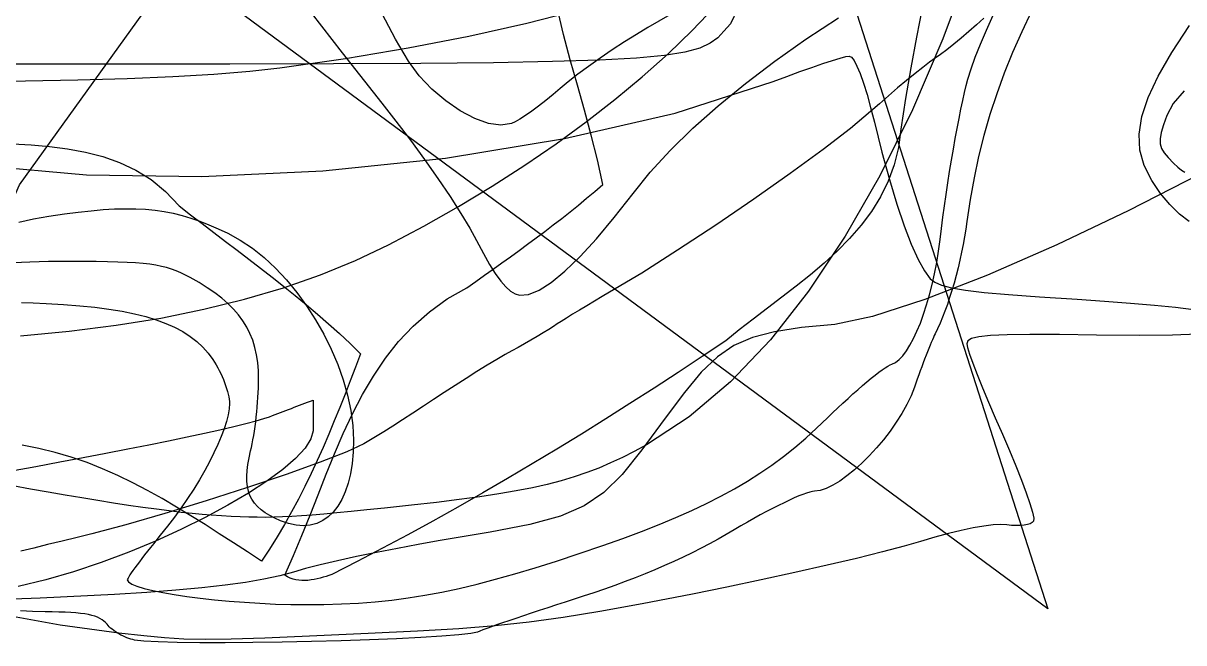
# Model space of a CAD drawing. Extents: x -75 to 75, y -75 to 75.
# Drawn here: x 8.11 to 52.72, y -75 to -51.21 of the extents above; entities that cross this region are included whole.
import ezdxf

# ---------------------------------------------------------------- set-up
doc = ezdxf.new("R2010")
doc.units = 0
for name, color, linetype in [('cat', 7, 'CONTINUOUS'), ('crown', 7, 'CONTINUOUS'), ('darth', 7, 'CONTINUOUS'), ('fallout', 7, 'CONTINUOUS'), ('heart', 7, 'CONTINUOUS'), ('hellokitty', 7, 'CONTINUOUS'), ('ironman', 7, 'CONTINUOUS'), ('jackskellington', 7, 'CONTINUOUS'), ('mushroom', 7, 'CONTINUOUS'), ('star', 7, 'CONTINUOUS'), ('stormtrooper', 7, 'CONTINUOUS')]:
    doc.layers.add(name, color=color, linetype=linetype)

msp = doc.modelspace()

# ---------------------------------------------------------------- linework, layer by layer
at = {"layer": 'cat', "color": 7}
msp.add_lwpolyline([(7.651139, -68.39316), (8.588233, -68.224863), (9.510193, -68.055868), (10.411442, -67.887319), (11.286404, -67.720379), (12.129487, -67.556168), (12.935135, -67.395863), (13.697762, -67.24061), (14.411795, -67.091537), (15.071656, -66.94982), (15.671773, -66.816591), (16.206562, -66.693003), (16.670445, -66.580202), (17.05786, -66.479327), (17.36321, -66.391609), (17.580942, -66.318054), (17.685215, -66.277987), (17.789487, -66.238021), (17.893757, -66.197957), (17.998041, -66.157991), (18.102314, -66.117927), (18.206586, -66.07786), (18.310856, -66.037895), (18.415132, -65.997932), (18.519413, -65.957966), (18.623685, -65.917902), (18.727958, -65.877835), (18.832231, -65.83787), (18.936503, -65.797803), (19.040776, -65.757738), (19.145057, -65.717773), (19.24933, -65.677807), (19.24933, -65.751363), (19.24933, -65.824918), (19.24933, -65.898474), (19.24933, -65.97203), (19.24933, -66.045585), (19.24933, -66.119141), (19.24933, -66.192696), (19.24933, -66.266249), (19.24933, -66.339805), (19.24933, -66.41336), (19.24933, -66.486916), (19.24933, -66.560471), (19.24933, -66.634027), (19.24933, -66.707583), (19.24933, -66.781138), (19.24933, -66.854691), (19.170209, -67.166194), (18.941168, -67.522942), (18.574483, -67.917399), (18.082462, -68.341965), (17.477397, -68.789104), (16.771602, -69.251237), (15.977386, -69.720807), (15.107047, -70.190244), (14.172905, -70.651994), (13.187267, -71.098486), (12.162422, -71.52215), (11.110693, -71.915435), (10.044372, -72.270764), (8.975777, -72.580576), (7.917221, -72.837322)], dxfattribs=at)
at = {"layer": 'crown', "color": 7}
msp.add_lwpolyline([(35.568726, -50.674521), (35.29299, -51.227344), (35.044902, -51.514299), (34.804257, -51.764108), (34.513001, -51.979288), (34.113089, -52.162366), (33.546477, -52.315858), (32.755118, -52.442293), (31.680963, -52.544184), (30.265968, -52.624059), (28.452087, -52.684437), (26.181267, -52.727837), (23.395468, -52.756776), (20.036643, -52.773794), (16.046745, -52.781386), (11.367725, -52.781951), (5.941538, -52.77831)], dxfattribs=at)
at = {"layer": 'darth', "color": 7}
for points in [[(35.681714, -49.305681), (32.121478, -51.376614), (31.682441, -51.638002), (31.220822, -51.927221), (30.750445, -52.234696), (30.285134, -52.550853), (29.838715, -52.866118), (29.425008, -53.170915), (29.05784, -53.455672), (28.751033, -53.710815), (28.4748, -53.945962), (28.195256, -54.173405), (27.920081, -54.387595), (27.656955, -54.582972), (27.413559, -54.753981), (27.197572, -54.895067), (27.016674, -55.000675), (26.878545, -55.06525), (26.472972, -55.127037), (25.993063, -55.05592), (25.463233, -54.866695), (24.907898, -54.574152), (24.351473, -54.19309), (23.818374, -53.738297), (23.333017, -53.224568), (22.919816, -52.666697), (22.422442, -51.816511), (21.776863, -50.60779)], [(18.783857, -50.287459), (20.362443, -52.34268), (21.889097, -54.273405), (22.437868, -54.970502), (22.989977, -55.700114), (23.530468, -56.440601), (24.044386, -57.170328), (24.516777, -57.86766), (24.932685, -58.510952), (25.277155, -59.078571), (25.535233, -59.54888), (25.795228, -60.04626), (26.034739, -60.470062), (26.256296, -60.823509), (26.462428, -61.109818), (26.655663, -61.332212), (26.838531, -61.493914), (27.013561, -61.598147), (27.183281, -61.648128), (27.52864, -61.623011), (27.93718, -61.460259), (28.405958, -61.162503), (28.932029, -60.732379), (29.512447, -60.172518), (30.144272, -59.485555), (30.824557, -58.674127), (31.550359, -57.740863), (32.208276, -56.930552), (32.97861, -56.095677), (33.852203, -55.244043), (34.819898, -54.383463), (35.872533, -53.521737), (37.000957, -52.666674), (38.196007, -51.826084), (39.448526, -51.007772)], [(53.333602, -57.003431), (50.609568, -58.404292), (47.842218, -59.719439), (45.179669, -60.881305), (42.770039, -61.822324), (40.761446, -62.474924), (39.302005, -62.771539), (38.02743, -62.897154), (36.993788, -63.05493), (36.146343, -63.275089), (35.430367, -63.587856), (34.791128, -64.023452), (34.173894, -64.612105), (33.523931, -65.384034), (32.786507, -66.369466), (31.885907, -67.596416), (31.13433, -68.531413), (30.43012, -69.229467), (29.671629, -69.745592), (28.757197, -70.134796), (27.585175, -70.452096), (26.053908, -70.752496), (24.061742, -71.091013), (23.287117, -71.225466), (22.489648, -71.373814), (21.692139, -71.531172), (20.917392, -71.692654), (20.188211, -71.853377), (19.5274, -72.008452), (18.957761, -72.152998), (18.502098, -72.282126), (17.969835, -72.427098), (17.357739, -72.559537), (16.658773, -72.680319), (15.865902, -72.790324), (14.972092, -72.890425), (13.970307, -72.981501), (12.853512, -73.064424), (11.614671, -73.140076), (8.755475, -73.284094), (6.291083, -73.37344)]]:
    msp.add_lwpolyline(points, dxfattribs=at)
at = {"layer": 'fallout', "color": 7}
for points in [[(52.926513, -58.817936), (52.556963, -58.535361), (52.188282, -58.17465), (51.829363, -57.741656), (51.489091, -57.242233), (51.200109, -56.671585), (51.037716, -56.084411), (51.005915, -55.464366), (51.108709, -54.795118), (51.350105, -54.060327), (51.734108, -53.243655), (52.264722, -52.328764), (52.945953, -51.299319)], [(6.520641, -56.677038), (10.538641, -57.033431), (14.96849, -57.094306), (19.628589, -56.873422), (24.337338, -56.384546), (28.913136, -55.641421), (33.174378, -54.657814), (36.939466, -53.447484), (37.460487, -53.251422), (37.960636, -53.068514), (38.427951, -52.902762), (38.85048, -52.758171), (39.216274, -52.638743), (39.513375, -52.54848), (39.729833, -52.491386), (39.853698, -52.471461), (39.943718, -52.515423), (40.045691, -52.644816), (40.158173, -52.855893), (40.279724, -53.144905), (40.408911, -53.508111), (40.544284, -53.941768), (40.68441, -54.442123), (40.82785, -55.005436), (41.119668, -56.155429), (41.410156, -57.206859), (41.69662, -58.152177), (41.976373, -58.983826), (42.246714, -59.694267), (42.50495, -60.275938), (42.748392, -60.721294), (42.974339, -61.022783), (43.147338, -61.156949), (43.410655, -61.272234), (43.795357, -61.372959), (44.332514, -61.463448), (45.053194, -61.548024), (45.988464, -61.631012), (47.169389, -61.716737), (48.627041, -61.809526), (49.679775, -61.878904), (50.675754, -61.95474), (51.592189, -62.034581), (52.406288, -62.115968), (53.09526, -62.196452)], [(52.732274, -53.803801), (52.311743, -54.297078), (52.063246, -54.746528), (51.938053, -55.116405), (51.852915, -55.410024), (51.810485, -55.64553), (51.81342, -55.841082), (51.864342, -56.014834), (51.965911, -56.184935), (52.120772, -56.369545), (52.331575, -56.586817), (52.492585, -56.739739), (52.635348, -56.854779), (52.766378, -56.933304)], [(53.256442, -63.149991), (52.291353, -63.18616), (51.003262, -63.19505), (49.365112, -63.180996), (47.939054, -63.165445), (46.80559, -63.162059), (45.933143, -63.172924), (45.290136, -63.200187), (44.844987, -63.245983), (44.56612, -63.312429), (44.421958, -63.401651), (44.38092, -63.515773), (44.40886, -63.658948), (44.488921, -63.91371), (44.615492, -64.265813), (44.782963, -64.701022), (44.985717, -65.205094), (45.218144, -65.763786), (45.474628, -66.362851), (45.749557, -66.988061), (46.021052, -67.610649), (46.267689, -68.202215), (46.484551, -68.74904), (46.666706, -69.237417), (46.809242, -69.653618), (46.907224, -69.98394), (46.955741, -70.214657), (46.949843, -70.332058), (46.89852, -70.384055), (46.816792, -70.427325), (46.708867, -70.461293), (46.57896, -70.485367), (46.431273, -70.498998), (46.27002, -70.50182), (46.099405, -70.492874), (45.92364, -70.471764), (45.693254, -70.457173), (45.39519, -70.472526), (45.036856, -70.516383), (44.625655, -70.587328), (44.168991, -70.68393), (43.674273, -70.804761), (43.148899, -70.948386), (42.600276, -71.113382), (41.97641, -71.294241), (41.145807, -71.511846), (40.144415, -71.757949), (39.008191, -72.024288), (37.773094, -72.302601), (36.475075, -72.584632), (35.150089, -72.862121), (33.83409, -73.126812), (31.901765, -73.501055), (30.278722, -73.797998), (28.863781, -74.029979), (27.555779, -74.209351), (26.253539, -74.348447), (24.855889, -74.459623), (23.261657, -74.555217), (21.36967, -74.64758), (19.117839, -74.7499), (17.400616, -74.822784), (16.101173, -74.866006), (15.102681, -74.879355), (14.288311, -74.862591), (13.541236, -74.815511), (12.744627, -74.737889), (11.781655, -74.629504), (11.781655, -74.629501), (11.781655, -74.629495), (11.781655, -74.629493), (11.781655, -74.62949), (11.781655, -74.629487), (11.781655, -74.629481), (11.781655, -74.629478), (11.781668, -74.629165)], [(11.781668, -74.629165), (9.532363, -74.321882), (7.276262, -73.916596)]]:
    msp.add_lwpolyline(points, dxfattribs=at)
at = {"layer": 'heart', "color": 7}
msp.add_lwpolyline([(-58.605194, -3.937892), (-43.850264, -18.525253), (-38.682069, -23.146642), (-34.54575, -26.797892), (-14.322763, -47.638225), (-1.613943, -71.309614), (-0.352763, -74.890308), (0.855501, -73.602669), (7.963973, -57.410169), (19.420432, -41.508697), (23.874251, -37.275364), (29.606889, -31.895531), (31.150292, -30.413864), (33.381611, -28.314836), (41.310292, -21.59442), (48.00425, -15.711836), (67.248278, 6.751275)], dxfattribs=at)
at = {"layer": 'hellokitty', "color": 7}
msp.add_lwpolyline([(29.622713, -50.67044), (27.47376, -51.220308), (25.238307, -51.720445), (22.912092, -52.172523), (20.490854, -52.578214), (17.970331, -52.939191), (16.820561, -53.065381), (15.438145, -53.174084), (13.853856, -53.265352), (12.098466, -53.339238), (10.202747, -53.395793), (8.197472, -53.435075), (6.113414, -53.457145)], dxfattribs=at)
at = {"layer": 'ironman', "color": 7}
for points in [[(42.671407, -50.570011), (42.44434, -51.743215), (42.229278, -52.919023), (42.027859, -54.097801), (41.84173, -55.279914), (41.756163, -55.986533), (41.594219, -56.652078), (41.362698, -57.279661), (41.068405, -57.872393), (40.718145, -58.433389), (40.318721, -58.965759), (39.876939, -59.472616), (39.399602, -59.957075), (38.893513, -60.422245), (38.365478, -60.871241), (37.822299, -61.307173), (37.270783, -61.733159), (36.717732, -62.152304), (36.16995, -62.567727), (35.634241, -62.982537), (35.117411, -63.399848), (34.203098, -64.01192), (33.284191, -64.618602), (32.36074, -65.219608), (31.432799, -65.814643), (30.500416, -66.403412), (29.563641, -66.985631), (28.622526, -67.561003), (27.677123, -68.129237), (26.72748, -68.690041), (25.773649, -69.243126), (24.81568, -69.788196), (23.853624, -70.324963), (22.887532, -70.853133), (21.917454, -71.372414), (20.943441, -71.882516), (19.965544, -72.383148), (19.858139, -72.417483), (19.747925, -72.45166), (19.635355, -72.484765), (19.52088, -72.51588), (19.404955, -72.544102), (19.288031, -72.568486), (19.170561, -72.588128), (19.052997, -72.602127), (18.935792, -72.609549), (18.819398, -72.609501), (18.704268, -72.601063), (18.590855, -72.583311), (18.47961, -72.555314), (18.370987, -72.516182), (18.265438, -72.464986), (18.163415, -72.400818), (18.163415, -72.400818), (18.163415, -72.400818), (18.163415, -72.400818), (18.163415, -72.400818), (18.163415, -72.400818), (18.163415, -72.400818), (18.163415, -72.400818), (18.163415, -72.40082), (18.163415, -72.40082), (18.163415, -72.40082), (18.163415, -72.40082), (18.163415, -72.40082), (18.163415, -72.40082), (18.163415, -72.40082), (18.163415, -72.40082), (18.163396, -72.40084)], [(18.163396, -72.40084), (18.500357, -71.650304), (18.821411, -70.881708), (19.132847, -70.100658), (19.440951, -69.312765), (19.752013, -68.523626), (20.072317, -67.738854), (20.408154, -66.964052), (20.765809, -66.204826), (21.151571, -65.466784), (21.571726, -64.755525), (22.032563, -64.076662), (22.540369, -63.435797), (23.101432, -62.838536), (23.722038, -62.290489), (24.408476, -61.797255), (25.167033, -61.364441), (25.500483, -61.126172), (25.834308, -60.888225), (26.168223, -60.65025), (26.501941, -60.411902), (26.835179, -60.17284), (27.167651, -59.932714), (27.499071, -59.691183), (27.829155, -59.447898), (28.157617, -59.202518), (28.484172, -58.954695), (28.808536, -58.704085), (29.130422, -58.450339), (29.449545, -58.193119), (29.765622, -57.932074), (30.078364, -57.666862), (30.38749, -57.397136), (30.182656, -56.459337), (29.943834, -55.509967), (29.68259, -54.550951), (29.410493, -53.584207), (29.139114, -52.611652), (28.88002, -51.635214), (28.644779, -50.656806)], [(7.690952, -55.839941), (8.407135, -55.882201), (9.116661, -55.942086), (9.815732, -56.029298), (10.500549, -56.153533), (11.167312, -56.324494), (11.812222, -56.551884), (12.43148, -56.845398), (13.021286, -57.214736), (13.577842, -57.669605), (14.097348, -58.219698), (14.543442, -58.562703), (14.991255, -58.903926), (15.440135, -59.244106), (15.889434, -59.58398), (16.3385, -59.924287), (16.786684, -60.265762), (17.233336, -60.609147), (17.677806, -60.955177), (18.119442, -61.304591), (18.557596, -61.658125), (18.991618, -62.016519), (19.420856, -62.380509), (19.844661, -62.750833), (20.262383, -63.128229), (20.673371, -63.513437), (21.076976, -63.90719), (20.879626, -64.422172), (20.680725, -64.937293), (20.479448, -65.452013), (20.274969, -65.965792), (20.06646, -66.478091), (19.853096, -66.988374), (19.634051, -67.496097), (19.408497, -68.000722), (19.175609, -68.501714), (18.93456, -68.99853), (18.684524, -69.49063), (18.424674, -69.977474), (18.154184, -70.45853), (17.872228, -70.933251), (17.577979, -71.401099), (17.270611, -71.861539), (16.729796, -71.51254), (16.18878, -71.161537), (15.64663, -70.810992), (15.10241, -70.46337), (14.555184, -70.121134), (14.004017, -69.786743), (13.447974, -69.462661), (12.88612, -69.15135), (12.317519, -68.855274), (11.741237, -68.576896), (11.156338, -68.318676), (10.561886, -68.083077), (9.956947, -67.872562), (9.340586, -67.689595), (8.711866, -67.536636), (8.069853, -67.416147)]]:
    msp.add_lwpolyline(points, dxfattribs=at)
at = {"layer": 'jackskellington', "color": 7}
msp.add_lwpolyline([(45.041072, -51.010304), (44.753056, -51.269084), (44.456909, -51.527462), (44.161448, -51.778058), (43.875486, -52.01351), (43.607843, -52.22645), (43.367333, -52.409502), (43.162773, -52.555301), (42.951462, -52.706216), (42.6916, -52.903938), (42.393362, -53.140071), (42.066916, -53.406215), (41.722435, -53.693972), (41.370095, -53.994939), (41.020069, -54.300724), (40.682525, -54.602925), (39.912222, -55.249953), (38.85924, -56.05975), (37.59581, -56.982374), (36.194153, -57.967883), (34.726502, -58.966337), (33.265076, -59.927795), (31.882105, -60.802317), (30.649819, -61.539958), (30.359079, -61.708657), (30.063093, -61.882661), (29.770115, -62.056975), (29.488387, -62.226602), (29.22616, -62.386546), (28.991681, -62.531808), (28.793197, -62.657392), (28.638957, -62.758297), (28.490144, -62.855342), (28.307211, -62.969874), (28.097314, -63.097667), (27.867615, -63.234497), (27.625269, -63.376144), (27.377433, -63.518384), (27.131265, -63.656992), (26.893922, -63.787751), (26.630796, -63.93561), (26.310735, -64.123237), (25.946076, -64.34297), (25.549158, -64.587148), (25.13232, -64.848116), (24.7079, -65.118214), (24.288237, -65.38978), (23.885669, -65.655153), (23.489592, -65.917326), (23.08853, -66.179717), (22.693518, -66.435309), (22.31559, -66.677083), (21.965781, -66.898026), (21.655125, -67.091123), (21.394657, -67.249353), (21.195409, -67.365708), (20.545282, -67.668894), (19.521787, -68.069985), (18.217894, -68.538299), (16.726574, -69.043152), (15.140797, -69.553864), (13.553534, -70.039744), (12.057754, -70.470113), (10.746429, -70.814288), (10.17949, -70.953181), (9.607554, -71.093497), (9.046216, -71.231396), (8.511071, -71.363041), (8.017713, -71.484592)], dxfattribs=at)
at = {"layer": 'mushroom', "color": 7}
for points in [[(44.529059, -48.916223), (43.454007, -51.813878), (42.287596, -54.535349), (41.0358, -57.065672), (39.70458, -59.389882), (38.299909, -61.493019), (36.827756, -63.360119), (35.294087, -64.97622), (33.704877, -66.32636), (32.066089, -67.395573), (31.596494, -67.649962), (31.139336, -67.882556), (30.68738, -68.095103), (30.233403, -68.289348), (29.770169, -68.467038), (29.29045, -68.629922), (28.787017, -68.779743), (28.252637, -68.918252), (27.680087, -69.047196), (27.062131, -69.168318), (26.391541, -69.283366), (25.661087, -69.39409), (24.863538, -69.502232), (23.991666, -69.609544), (23.038241, -69.71777), (21.996031, -69.828656), (21.319189, -69.898226), (20.709747, -69.959454), (20.160708, -70.012619), (19.665073, -70.058009), (19.215843, -70.095909), (18.806021, -70.126603), (18.428609, -70.150366), (18.076609, -70.167497), (17.743022, -70.178278), (17.42085, -70.183019), (17.103096, -70.181891), (16.78276, -70.175343), (16.452846, -70.163574), (16.106355, -70.146895), (15.736289, -70.125587), (15.335649, -70.099905), (15.335647, -70.099919), (15.335646, -70.09993), (15.335644, -70.099944), (15.335643, -70.099956), (15.335641, -70.09997), (15.33564, -70.099984), (15.335638, -70.099995), (15.335637, -70.100009), (15.335635, -70.100023), (15.335634, -70.100035), (15.335632, -70.100049), (15.33563, -70.10006), (15.335629, -70.100074), (15.335628, -70.100088), (15.335626, -70.1001), (15.335441, -70.100712)], [(8.006188, -63.210251), (9.879303, -63.036526), (11.677108, -62.809278), (13.399502, -62.528521), (15.04638, -62.194262), (16.617638, -61.806517), (18.113175, -61.365294), (19.532886, -60.870606), (20.876667, -60.322463), (22.144416, -59.720875), (23.513452, -58.997215), (24.845473, -58.244811), (26.137637, -57.466103), (27.387102, -56.663539), (28.591025, -55.839569), (29.746561, -54.996636), (30.850868, -54.137187), (31.901107, -53.263667), (32.894431, -52.378528), (33.827999, -51.484211), (34.698968, -50.583163)], [(15.335441, -70.100712), (14.990002, -70.074155), (14.604411, -70.037827), (14.181041, -69.992085), (13.722265, -69.937297), (13.230456, -69.873831), (12.707987, -69.802053), (12.157231, -69.722328), (11.58056, -69.635023), (10.980348, -69.540507), (10.358968, -69.439144), (9.718792, -69.331301), (9.062193, -69.217345), (8.391545, -69.097644), (7.70922, -68.972563)]]:
    msp.add_lwpolyline(points, dxfattribs=at)
at = {"layer": 'star', "color": 7}
msp.add_lwpolyline([(47.49093, -73.695492), (0.780248, -39.238586), (-45.095722, -74.904165), (-28.237284, -17.734156), (-74.804253, 16.935467), (-17.674481, 17.811547), (-0.578486, 74.904171), (17.871219, 18.275577), (75.004095, 18.891137), (29.276864, -16.983332), (47.49093, -73.695492)], dxfattribs=at)
at = {"layer": 'stormtrooper', "color": 7}
for points in [[(46.873464, -50.749011), (46.492447, -51.539202), (46.142396, -52.329221), (45.822692, -53.120524), (45.532717, -53.914568), (45.271853, -54.712811), (45.039486, -55.516709), (44.834996, -56.32772), (44.657769, -57.147305), (44.507183, -57.976917), (44.382625, -58.818012), (44.340926, -59.110708), (44.292683, -59.407222), (44.23831, -59.706087), (44.178217, -60.005838), (44.112823, -60.30501), (44.042538, -60.602137), (43.967778, -60.895752), (43.888959, -61.184392), (43.806491, -61.466589), (43.720791, -61.740878), (43.632272, -62.005794), (43.541351, -62.25987), (43.448438, -62.501642), (43.353947, -62.729643), (43.258296, -62.942405), (43.161898, -63.138468), (43.13102, -63.200909), (43.095708, -63.276996), (43.056378, -63.365676), (43.013432, -63.465899), (42.967283, -63.576615), (42.918334, -63.696774), (42.867001, -63.825326), (42.813689, -63.961222), (42.758805, -64.103411), (42.702759, -64.250841), (42.645962, -64.402462), (42.588817, -64.557227), (42.531738, -64.714086), (42.47513, -64.871984), (42.419405, -65.029876), (42.364967, -65.186707), (42.236268, -65.514516), (42.074479, -65.850849), (41.883507, -66.191644), (41.667266, -66.532833), (41.429657, -66.870357), (41.174596, -67.200153), (40.905986, -67.518159), (40.62774, -67.820311), (40.343765, -68.102548), (40.057967, -68.360804), (39.77426, -68.591018), (39.496548, -68.789129), (39.228742, -68.951071), (38.97475, -69.072783), (38.738482, -69.150205), (38.523844, -69.179268), (38.446134, -69.188017), (38.345708, -69.211526), (38.224149, -69.249013), (38.083041, -69.299732), (37.923961, -69.362915), (37.748492, -69.437812), (37.558212, -69.52365), (37.354704, -69.619673), (37.139552, -69.725117), (36.914333, -69.839222), (36.680628, -69.961227), (36.440019, -70.090366), (36.194088, -70.225883), (35.944414, -70.367014), (35.692579, -70.512996), (35.440165, -70.663071), (35.133514, -70.843964), (34.818489, -71.022362), (34.495271, -71.198187), (34.164044, -71.371361), (33.82499, -71.541798), (33.478292, -71.709424), (33.124128, -71.874157), (32.762681, -72.035918), (32.394135, -72.194623), (32.018672, -72.350198), (31.63647, -72.502562), (31.247715, -72.651628), (30.852589, -72.797326), (30.451269, -72.939571), (30.043941, -73.078284), (29.630787, -73.213383), (29.284467, -73.324703), (28.940723, -73.435927), (28.601639, -73.546349), (28.269299, -73.655261), (27.945791, -73.761964), (27.633195, -73.865751), (27.333596, -73.965918), (27.049078, -74.061757), (26.781725, -74.152565), (26.533621, -74.237638), (26.30685, -74.316268), (26.103496, -74.387755), (25.925643, -74.451391), (25.775376, -74.506472), (25.654777, -74.552294), (25.565932, -74.58815), (25.31442, -74.644343), (24.847738, -74.698854), (24.195653, -74.750986), (23.387931, -74.800045), (22.454336, -74.845333), (21.424634, -74.88616), (20.328592, -74.921824), (19.195974, -74.951632), (18.056546, -74.974887), (16.940075, -74.990889), (15.876325, -74.998961), (14.895062, -74.998397), (14.026052, -74.988491), (13.299061, -74.968566), (12.743854, -74.937922), (12.390196, -74.895862), (12.390194, -74.895865), (12.390192, -74.895865), (12.39019, -74.895868), (12.390188, -74.895868), (12.390186, -74.895871), (12.390184, -74.895871), (12.390182, -74.895874), (12.390181, -74.895877), (12.390179, -74.895877), (12.390177, -74.895879), (12.390175, -74.895879), (12.390173, -74.895882), (12.390171, -74.895882), (12.390169, -74.895885), (12.390167, -74.895885), (12.390464, -74.896088)], [(8.038886, -61.928087), (8.487303, -61.946968), (8.996323, -61.970025), (9.659107, -62.006855), (10.280667, -62.054624), (10.862329, -62.113781), (11.405421, -62.184768), (11.91127, -62.268032), (12.381203, -62.364025), (12.816546, -62.473185), (13.218627, -62.595963), (13.588772, -62.732804), (13.928309, -62.884157), (14.238565, -63.050462), (14.520865, -63.232174), (14.776537, -63.429729), (15.006909, -63.643583), (15.213306, -63.874176), (15.397057, -64.121956), (15.462023, -64.222221), (15.525168, -64.327255), (15.586164, -64.43619), (15.644685, -64.548159), (15.700403, -64.662296), (15.752992, -64.77773), (15.802124, -64.893599), (15.847472, -65.009031), (15.888711, -65.123164), (15.925512, -65.235128), (15.957548, -65.344057), (15.984492, -65.449083), (16.006017, -65.54934), (16.021799, -65.64396), (16.031507, -65.732079), (16.034815, -65.812825), (16.021497, -66.020304), (15.982324, -66.252714), (15.918475, -66.507817), (15.831124, -66.783376), (15.721449, -67.077147), (15.590625, -67.386897), (15.439829, -67.710383), (15.270236, -68.045364), (15.083023, -68.389607), (14.879366, -68.740867), (14.660441, -69.09691), (14.427425, -69.455493), (14.181493, -69.814378), (13.923822, -70.171327), (13.655588, -70.524102), (13.377966, -70.870459), (13.248814, -71.028221), (13.123284, -71.183331), (13.002024, -71.334909), (12.885687, -71.482077), (12.774921, -71.623953), (12.670376, -71.759665), (12.572704, -71.88833), (12.482553, -72.009071), (12.400574, -72.121006), (12.327416, -72.22326), (12.26373, -72.314954), (12.210166, -72.395207), (12.167373, -72.463144), (12.136002, -72.517883), (12.116704, -72.558546), (12.110125, -72.584256), (12.153518, -72.665181), (12.27928, -72.747505), (12.480786, -72.830309), (12.75141, -72.912678), (13.084525, -72.993699), (13.473507, -73.07245), (13.91173, -73.148021), (14.392568, -73.219493), (14.909395, -73.285951), (15.455586, -73.346477), (16.024515, -73.400158), (16.609556, -73.446076), (17.204083, -73.483315), (17.801472, -73.510973), (18.395095, -73.528103), (18.978328, -73.533804), (19.669819, -73.527087), (20.339937, -73.507163), (20.993886, -73.473014), (21.636872, -73.423599), (22.274097, -73.357875), (22.910769, -73.274809), (23.552089, -73.173359), (24.203263, -73.052486), (24.869495, -72.911157), (25.555991, -72.748329), (26.267953, -72.562966), (27.010587, -72.354028), (27.789098, -72.120478), (28.608689, -71.861279), (29.474564, -71.575391), (30.39193, -71.261777), (31.154399, -70.991357), (31.874, -70.72365), (32.553549, -70.457057), (33.195856, -70.189985), (33.803743, -69.920835), (34.380024, -69.648011), (34.927509, -69.369915), (35.449022, -69.084949), (35.94737, -68.791523), (36.425376, -68.488032), (36.885852, -68.172883), (37.331614, -67.844478), (37.765477, -67.501222), (38.190255, -67.141516), (38.608765, -66.763767), (39.023824, -66.366373), (39.222435, -66.172791), (39.421077, -65.982861), (39.618483, -65.797642), (39.813386, -65.618191), (40.004515, -65.445569), (40.190604, -65.280836), (40.370388, -65.125047), (40.5426, -64.979268), (40.70597, -64.844552), (40.859233, -64.721963), (41.001121, -64.612557), (41.130367, -64.517394), (41.245703, -64.437534), (41.345861, -64.374037), (41.429576, -64.327958), (41.49558, -64.300357), (41.634896, -64.234404), (41.77555, -64.125986), (41.91659, -63.977545), (42.057066, -63.791533), (42.196027, -63.570392), (42.332524, -63.31657), (42.465606, -63.032507), (42.594324, -62.720657), (42.717729, -62.383461), (42.834868, -62.023368), (42.944791, -61.64282), (43.046552, -61.244266), (43.139197, -60.83015), (43.221775, -60.402916), (43.293338, -59.965017), (43.352938, -59.518891), (43.405064, -59.093854), (43.461503, -58.660578), (43.521752, -58.221962), (43.585305, -57.780902), (43.651661, -57.340294), (43.720321, -56.90303), (43.790777, -56.472012), (43.862529, -56.050129), (43.935078, -55.64028), (44.007916, -55.245361), (44.080546, -54.868267), (44.152462, -54.511897), (44.223161, -54.17914), (44.292145, -53.872895), (44.358908, -53.596057), (44.422947, -53.351526), (44.544167, -52.956878), (44.704548, -52.509739), (44.901728, -52.014597), (45.133348, -51.475931), (45.397045, -50.898233)], [(7.934057, -58.851608), (8.503999, -58.725204), (9.090199, -58.616215), (9.689655, -58.526031), (10.220362, -58.459689), (10.717314, -58.406589), (11.183802, -58.367123), (11.623123, -58.341666), (12.038569, -58.330632), (12.433433, -58.334413), (12.811011, -58.353379), (13.174594, -58.387945), (13.527478, -58.438491), (13.872956, -58.505409), (14.214321, -58.589088), (14.554868, -58.689923), (14.897889, -58.808304), (15.24668, -58.94462), (15.604533, -59.099267), (15.974742, -59.27263), (16.44985, -59.533144), (16.915422, -59.847517), (17.368544, -60.210957), (17.806303, -60.618666), (18.225785, -61.065847), (18.624077, -61.5477), (18.998264, -62.059431), (19.345433, -62.59624), (19.662671, -63.15333), (19.947064, -63.725908), (20.195698, -64.309173), (20.405659, -64.898329), (20.574034, -65.488577), (20.697909, -66.075123), (20.774371, -66.653167), (20.800505, -67.217914), (20.78743, -67.679048), (20.748777, -68.108901), (20.6854, -68.506526), (20.598154, -68.870982), (20.487894, -69.201321), (20.355474, -69.496599), (20.201749, -69.75587), (20.027573, -69.978194), (19.833802, -70.16262), (19.62129, -70.308205), (19.390891, -70.414007), (19.143461, -70.479079), (18.879854, -70.502475), (18.600924, -70.483256), (18.307527, -70.42047), (18.000518, -70.313172), (17.781129, -70.215548), (17.583208, -70.112819), (17.406368, -70.004088), (17.250224, -69.888453), (17.114388, -69.765014), (16.998475, -69.632872), (16.902097, -69.491129), (16.824868, -69.338884), (16.766402, -69.175238), (16.726313, -68.999289), (16.704212, -68.810138), (16.699716, -68.606887), (16.712436, -68.388636), (16.741986, -68.154488), (16.787981, -67.903536), (16.850032, -67.634886), (16.881217, -67.503071), (16.911527, -67.359313), (16.940805, -67.205022), (16.968895, -67.041609), (16.995638, -66.870487), (17.02088, -66.693065), (17.044463, -66.510755), (17.06623, -66.324968), (17.086026, -66.137113), (17.10369, -65.948602), (17.119065, -65.760848), (17.131997, -65.575259), (17.142329, -65.393245), (17.149904, -65.216224), (17.154563, -65.045598), (17.156144, -64.882784), (17.147454, -64.553081), (17.120967, -64.23918), (17.076052, -63.94014), (17.012077, -63.655027), (16.928408, -63.382898), (16.824417, -63.122818), (16.699471, -62.87385), (16.552937, -62.635054), (16.384186, -62.405494), (16.192586, -62.184232), (15.977505, -61.970327), (15.738311, -61.762843), (15.474374, -61.560843), (15.185061, -61.363389), (14.869741, -61.169542), (14.527783, -60.978364), (14.341945, -60.88192), (14.162258, -60.795862), (13.984391, -60.719617), (13.804014, -60.652609), (13.616796, -60.594265), (13.418408, -60.54401), (13.204519, -60.50127), (12.970798, -60.465468), (12.712915, -60.436029), (12.426539, -60.412379), (12.107341, -60.39395), (11.750989, -60.380149), (11.353154, -60.370412), (10.909504, -60.364175), (10.41571, -60.360845), (9.867441, -60.359998), (9.074395, -60.36457), (8.362097, -60.379726), (7.725632, -60.407666)], [(12.390464, -74.896088), (12.317203, -74.87955), (12.242325, -74.858722), (12.166376, -74.833915), (12.089899, -74.805416), (12.013439, -74.773544), (11.93754, -74.738617), (11.862745, -74.700943), (11.789601, -74.660833), (11.718649, -74.618599), (11.650436, -74.57455), (11.585504, -74.528999), (11.524397, -74.482254), (11.467662, -74.434632), (11.41584, -74.38644), (11.369477, -74.337988), (11.329117, -74.28959), (11.273824, -74.225136), (11.210957, -74.16629), (11.139463, -74.112842), (11.05829, -74.064582), (10.966386, -74.021298), (10.862698, -73.98278), (10.746175, -73.948821), (10.615765, -73.919204), (10.470415, -73.89372), (10.309073, -73.872158), (10.130687, -73.854321), (9.934205, -73.839984), (9.718575, -73.82895), (9.482745, -73.820991), (9.225662, -73.815911), (8.946275, -73.813371), (8.470262, -73.800868), (8.0048, -73.766804)]]:
    msp.add_lwpolyline(points, dxfattribs=at)

doc.saveas('drawing.dxf')
